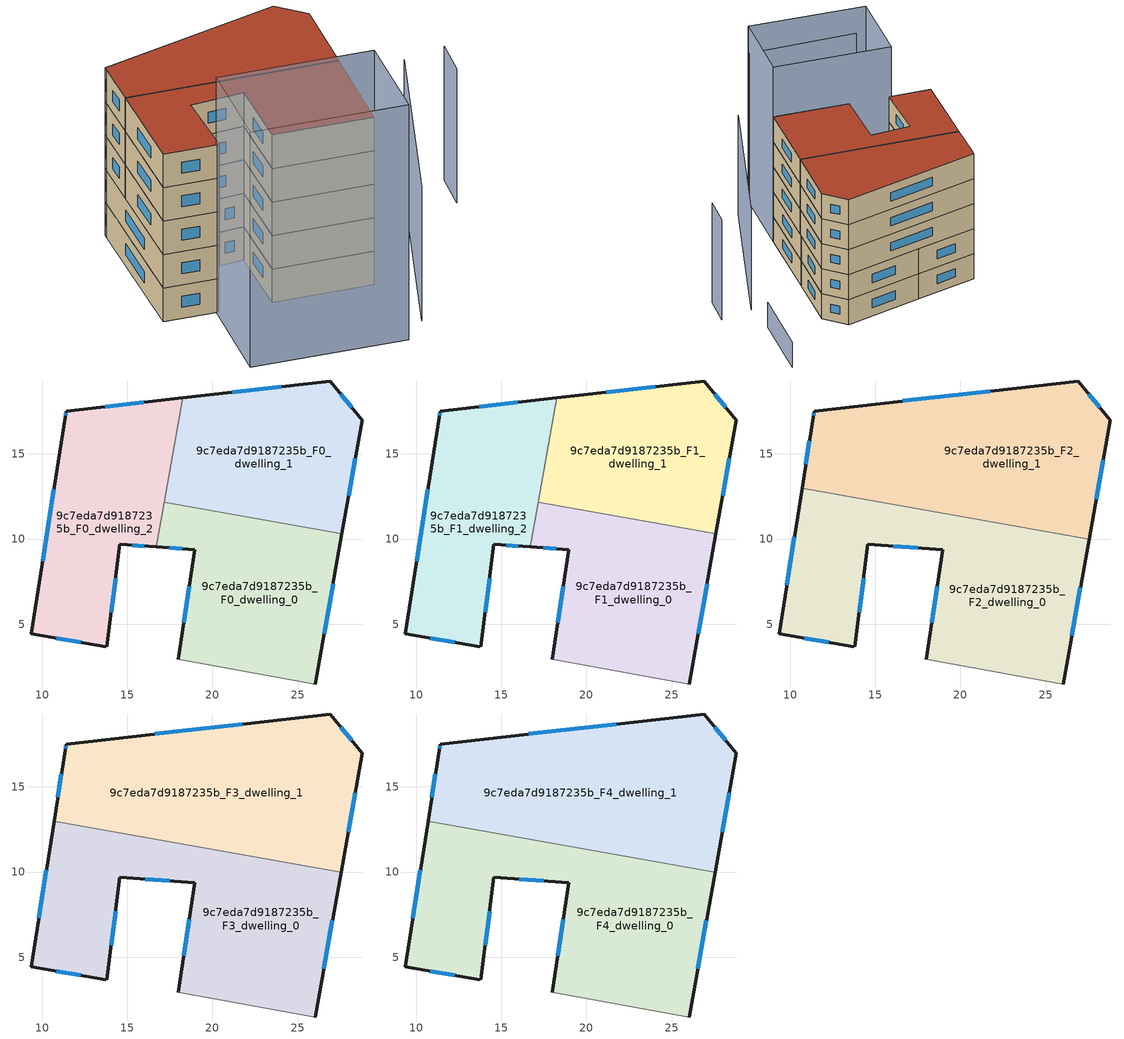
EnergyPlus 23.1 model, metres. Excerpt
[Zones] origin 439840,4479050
9c7eda7d9187235b_F0_dwelling_0
 floor ground (EU_floor_Construction): 27.6,10.31 26.03,1.49 18,2.94 18.97,9.36 16.71,9.53 17.17,12.16 z0
 wall outside (EU_wall_Construction): 16.71,9.53 18.97,9.36 18,2.94 / 26.03,1.49 27.6,10.31 z0:3
 wall to 9c7eda7d9187235b_F0_dwelling_1 (EU_wall_Construction): 27.6,10.31 17.17,12.16 z0:3
 wall adiabatic (EU_wall_Construction): 18,2.94 26.03,1.49 z0:3
 wall to 9c7eda7d9187235b_F0_dwelling_2 (EU_wall_Construction): 17.17,12.16 16.71,9.53 z0:3
 window (EU_Window_Construction): 18.65,7.21 18.32,5.09 / 17.46,9.48 18.21,9.42 / 26.56,4.44 27.07,7.36 z1:2
9c7eda7d9187235b_F0_dwelling_1
 floor ground (EU_floor_Construction): 26.92,19.28 28.78,16.97 27.6,10.31 17.17,12.16 18.26,18.29 z0
 wall outside (EU_wall_Construction): 27.6,10.31 28.78,16.97 26.92,19.28 18.26,18.29 z0:3
 wall to 9c7eda7d9187235b_F0_dwelling_2 (EU_wall_Construction): 18.26,18.29 17.17,12.16 z0:3
 window (EU_Window_Construction): 24.02,18.95 21.15,18.62 / 28.16,17.74 27.54,18.51 / 28,12.54 28.39,14.75 z1:2
9c7eda7d9187235b_F0_dwelling_2
 floor ground (EU_floor_Construction): 18.26,18.29 16.71,9.53 14.57,9.7 13.8,3.67 13.72,3.69 9.37,4.44 11.35,17.16 11.41,17.51 z0
 wall outside (EU_wall_Construction): 18.26,18.29 11.41,17.51 11.35,17.16 9.37,4.44 13.72,3.69 / 13.8,3.67 14.57,9.7 16.71,9.53 z0:3
 wall adiabatic (EU_wall_Construction): 13.72,3.69 13.8,3.67 z0:3
 window (EU_Window_Construction): 10.82,4.19 12.27,3.94 / 10.69,12.91 10.03,8.69 / 11.39,17.4 11.37,17.28 / 15.97,18.03 13.7,17.77 / 15.28,9.64 15.99,9.59 / 14.05,5.69 14.31,7.68 z1:2
9c7eda7d9187235b_F1_dwelling_0
 floor to 9c7eda7d9187235b_F0_dwelling_0 (EU_floor_Construction): 27.6,10.31 26.03,1.49 18,2.94 18.97,9.36 16.71,9.53 17.17,12.16 z3
 wall outside (EU_wall_Construction): 16.71,9.53 18.97,9.36 18,2.94 / 26.03,1.49 27.6,10.31 z3:6
 wall to 9c7eda7d9187235b_F1_dwelling_1 (EU_wall_Construction): 27.6,10.31 17.17,12.16 z3:6
 wall adiabatic (EU_wall_Construction): 18,2.94 26.03,1.49 z3:6
 wall to 9c7eda7d9187235b_F1_dwelling_2 (EU_wall_Construction): 17.17,12.16 16.71,9.53 z3:6
 window (EU_Window_Construction): 18.65,7.21 18.32,5.09 / 17.46,9.48 18.21,9.42 / 26.56,4.44 27.07,7.36 z4:5
9c7eda7d9187235b_F1_dwelling_1
 floor to 9c7eda7d9187235b_F0_dwelling_1 (EU_floor_Construction): 26.92,19.28 28.78,16.97 27.6,10.31 17.17,12.16 18.26,18.29 z3
 wall outside (EU_wall_Construction): 27.6,10.31 28.78,16.97 26.92,19.28 18.26,18.29 z3:6
 wall to 9c7eda7d9187235b_F1_dwelling_2 (EU_wall_Construction): 18.26,18.29 17.17,12.16 z3:6
 window (EU_Window_Construction): 24.02,18.95 21.15,18.62 / 28.16,17.74 27.54,18.51 / 28,12.54 28.39,14.75 z4:5
9c7eda7d9187235b_F1_dwelling_2
 floor to 9c7eda7d9187235b_F0_dwelling_2 (EU_floor_Construction): 18.26,18.29 16.71,9.53 14.57,9.7 13.8,3.67 13.72,3.69 9.37,4.44 11.35,17.16 11.41,17.51 z3
 wall outside (EU_wall_Construction): 18.26,18.29 11.41,17.51 11.35,17.16 9.37,4.44 13.72,3.69 / 13.8,3.67 14.57,9.7 16.71,9.53 z3:6
 wall adiabatic (EU_wall_Construction): 13.72,3.69 13.8,3.67 z3:6
 window (EU_Window_Construction): 10.82,4.19 12.27,3.94 / 10.69,12.91 10.03,8.69 / 11.39,17.4 11.37,17.28 / 15.97,18.03 13.7,17.77 / 15.28,9.64 15.99,9.59 / 14.05,5.69 14.31,7.68 z4:5
9c7eda7d9187235b_F2_dwelling_0
 floor to 9c7eda7d9187235b_F1_dwelling_0 (EU_floor_Construction): 27.54,10 26.03,1.49 18,2.94 18.97,9.36 16.71,9.53 17.12,11.85 z6
 floor to 9c7eda7d9187235b_F1_dwelling_2 (EU_floor_Construction): 17.12,11.85 16.71,9.53 14.57,9.7 13.8,3.67 13.72,3.69 9.37,4.44 10.7,12.98 z6
 wall outside (EU_wall_Construction): 10.7,12.99 9.37,4.44 13.72,3.69 / 26.03,1.49 27.54,10 / 13.8,3.67 14.57,9.7 18.97,9.36 18,2.94 z6:9
 wall adiabatic (EU_wall_Construction): 13.72,3.69 13.8,3.67 / 18,2.94 26.03,1.49 z6:9
 wall to 9c7eda7d9187235b_F2_dwelling_1 (EU_wall_Construction): 27.54,10 10.7,12.99 z6:9
 window (EU_Window_Construction): 10.82,4.19 12.27,3.94 / 10.26,10.13 9.81,7.3 / 26.54,4.33 27.04,7.15 / 18.65,7.21 18.32,5.09 / 16.04,9.58 17.5,9.47 / 14.05,5.69 14.31,7.68 z7:8
9c7eda7d9187235b_F2_dwelling_1
 floor to 9c7eda7d9187235b_F1_dwelling_1 (EU_floor_Construction): 26.92,19.28 28.78,16.97 27.6,10.31 17.17,12.16 18.26,18.29 z6
 floor to 9c7eda7d9187235b_F1_dwelling_0 (EU_floor_Construction): 27.6,10.31 27.54,10 17.12,11.85 17.17,12.16 z6
 floor to 9c7eda7d9187235b_F1_dwelling_2 (EU_floor_Construction): 18.26,18.29 17.12,11.85 10.7,12.98 11.35,17.16 11.41,17.51 z6
 wall outside (EU_wall_Construction): 27.54,10 28.78,16.97 26.92,19.28 11.41,17.51 11.35,17.16 10.7,12.99 z6:9
 window (EU_Window_Construction): 28.16,17.74 27.54,18.51 / 27.96,12.33 28.37,14.64 / 11.14,15.76 10.92,14.38 / 11.39,17.4 11.37,17.28 / 21.74,18.69 16.6,18.1 z7:8
9c7eda7d9187235b_F3_dwelling_0
 floor to 9c7eda7d9187235b_F2_dwelling_0 (EU_floor_Construction): 27.54,10 26.03,1.49 18,2.94 18.97,9.36 14.57,9.7 13.8,3.67 13.72,3.69 9.37,4.44 10.7,12.99 z9
 wall outside (EU_wall_Construction): 10.7,12.99 9.37,4.44 13.72,3.69 / 26.03,1.49 27.54,10 / 13.8,3.67 14.57,9.7 18.97,9.36 18,2.94 z9:12
 wall adiabatic (EU_wall_Construction): 13.72,3.69 13.8,3.67 / 18,2.94 26.03,1.49 z9:12
 wall to 9c7eda7d9187235b_F3_dwelling_1 (EU_wall_Construction): 27.54,10 10.7,12.99 z9:12
 window (EU_Window_Construction): 10.82,4.19 12.27,3.94 / 10.26,10.13 9.81,7.3 / 26.54,4.33 27.04,7.15 / 18.65,7.21 18.32,5.09 / 16.04,9.58 17.5,9.47 / 14.05,5.69 14.31,7.68 z10:11
9c7eda7d9187235b_F3_dwelling_1
 floor to 9c7eda7d9187235b_F2_dwelling_1 (EU_floor_Construction): 26.92,19.28 28.78,16.97 27.54,10 10.7,12.99 11.35,17.16 11.41,17.51 z9
 wall outside (EU_wall_Construction): 27.54,10 28.78,16.97 26.92,19.28 11.41,17.51 11.35,17.16 10.7,12.99 z9:12
 window (EU_Window_Construction): 28.16,17.74 27.54,18.51 / 27.96,12.33 28.37,14.64 / 11.14,15.76 10.92,14.38 / 11.39,17.4 11.37,17.28 / 21.74,18.69 16.6,18.1 z10:11
9c7eda7d9187235b_F4_dwelling_0
 floor to 9c7eda7d9187235b_F3_dwelling_0 (EU_floor_Construction): 27.54,10 26.03,1.49 18,2.94 18.97,9.36 14.57,9.7 13.8,3.67 13.72,3.69 9.37,4.44 10.7,12.99 z12
 wall outside (EU_wall_Construction): 10.7,12.99 9.37,4.44 13.72,3.69 / 26.03,1.49 27.54,10 / 13.8,3.67 14.57,9.7 18.97,9.36 18,2.94 z12:15
 wall adiabatic (EU_wall_Construction): 13.72,3.69 13.8,3.67 / 18,2.94 26.03,1.49 z12:15
 wall to 9c7eda7d9187235b_F4_dwelling_1 (EU_wall_Construction): 27.54,10 10.7,12.99 z12:15
 window (EU_Window_Construction): 10.82,4.19 12.27,3.94 / 10.26,10.13 9.81,7.3 / 26.54,4.33 27.04,7.15 / 18.65,7.21 18.32,5.09 / 16.04,9.58 17.5,9.47 / 14.05,5.69 14.31,7.68 z13:14
 roof outside (EU_roof_Construction): 26.03,1.49 27.54,10 10.7,12.99 9.37,4.44 13.72,3.69 13.8,3.67 14.57,9.7 18.97,9.36 18,2.94 z15
9c7eda7d9187235b_F4_dwelling_1
 floor to 9c7eda7d9187235b_F3_dwelling_1 (EU_floor_Construction): 26.92,19.28 28.78,16.97 27.54,10 10.7,12.99 11.35,17.16 11.41,17.51 z12
 wall outside (EU_wall_Construction): 27.54,10 28.78,16.97 26.92,19.28 11.41,17.51 11.35,17.16 10.7,12.99 z12:15
 window (EU_Window_Construction): 28.16,17.74 27.54,18.51 / 27.96,12.33 28.37,14.64 / 11.14,15.76 10.92,14.38 / 11.39,17.4 11.37,17.28 / 21.74,18.69 16.6,18.1 z13:14
 roof outside (EU_roof_Construction): 27.54,10 28.78,16.97 26.92,19.28 11.41,17.51 11.35,17.16 10.7,12.99 z15
shading: 13.17,-4.5 24.6,-6.34 z0:18; 26.7,-4.79 34.28,11.98 / 37.19,8.93 37.89,12.25 z0:12; 13.56,3.74 26.03,1.49 / 26.03,1.49 24.55,-6.68 / 24.55,-6.68 12.09,-4.43 / 12.09,-4.43 13.56,3.74 z0:21; 34.43,15.82 35.9,23.76 z0:3
[Building]
EU S2 Campaign: North Axis=0; Terrain=City; Solar Distribution=FullExterior
[Site:Location]
Madrid: Latitude=40.5; Longitude=-3.5; Time Zone=1; Elevation=609
[SizingPeriod:WeatherFileDays]
AnnualSizingPeriod: Begin Month=1; Begin Day of Month=1; End Month=12; End Day of Month=31; Day of Week for Start Day=Monday; Use Weather File Daylight Saving Period=No; Use Weather File Rain and Snow Indicators=No
[MATERIAL]
EU_InternalMass_Material: Roughness=MediumRough; Thickness=0.1; Conductivity=1; Density=1800; Specific Heat=900; Thermal Absorptance=0.9; Solar Absorptance=0.7; Visible Absorptance=0.7
[MATERIAL:NOMASS] Roughness=MediumRough; Thermal Absorptance=0.9; Solar Absorptance=0.7; Visible Absorptance=0.7
Name | Thermal Resistance
EU_wall_NoMass | 0.459673
EU_roof_NoMass | 0.495815
EU_floor_NoMass | 0.788942
[WINDOWMATERIAL:SIMPLEGLAZINGSYSTEM]
EU_Window_SimpleGlazing: UFactor=4.26103; Solar Heat Gain Coefficient=0.85; Visible Transmittance=0.85
[CONSTRUCTION]
EU_wall_Construction: EU_wall_NoMass
EU_roof_Construction: EU_roof_NoMass
EU_floor_Construction: EU_floor_NoMass
EU_InternalMass_Construction: EU_InternalMass_Material
EU_Window_Construction: EU_Window_SimpleGlazing
[ZONE] Type=1; Multiplier=1; Ceiling Height=autocalculate; Floor Area=autocalculate; Part of Total Floor Area=Yes
Name | Volume
9c7eda7d9187235b_F0_dwelling_0; 9c7eda7d9187235b_F1_dwelling_0 | 239.225
9c7eda7d9187235b_F2_dwelling_0; 9c7eda7d9187235b_F3_dwelling_0; 9c7eda7d9187235b_F4_dwelling_0 | 358.813
9c7eda7d9187235b_F0_dwelling_1; 9c7eda7d9187235b_F1_dwelling_1 | 239.207
9c7eda7d9187235b_F2_dwelling_1; 9c7eda7d9187235b_F3_dwelling_1; 9c7eda7d9187235b_F4_dwelling_1 | 358.828
9c7eda7d9187235b_F0_dwelling_2; 9c7eda7d9187235b_F1_dwelling_2 | 239.213
[INTERNALMASS] Construction=EU_InternalMass_Construction
Name | Zone or ZoneList | Surface Area
9c7eda7d9187235b_F0_dwelling_0_EU_InternalMass | 9c7eda7d9187235b_F0_dwelling_0 | 79.7412
9c7eda7d9187235b_F0_dwelling_1_EU_InternalMass | 9c7eda7d9187235b_F0_dwelling_1 | 79.7359
9c7eda7d9187235b_F0_dwelling_2_EU_InternalMass | 9c7eda7d9187235b_F0_dwelling_2 | 79.7379
9c7eda7d9187235b_F1_dwelling_0_EU_InternalMass | 9c7eda7d9187235b_F1_dwelling_0 | 79.7412
9c7eda7d9187235b_F1_dwelling_1_EU_InternalMass | 9c7eda7d9187235b_F1_dwelling_1 | 79.7359
9c7eda7d9187235b_F1_dwelling_2_EU_InternalMass | 9c7eda7d9187235b_F1_dwelling_2 | 79.7379
9c7eda7d9187235b_F2_dwelling_0_EU_InternalMass | 9c7eda7d9187235b_F2_dwelling_0 | 119.604
9c7eda7d9187235b_F2_dwelling_1_EU_InternalMass | 9c7eda7d9187235b_F2_dwelling_1 | 119.61
9c7eda7d9187235b_F3_dwelling_0_EU_InternalMass | 9c7eda7d9187235b_F3_dwelling_0 | 119.604
9c7eda7d9187235b_F3_dwelling_1_EU_InternalMass | 9c7eda7d9187235b_F3_dwelling_1 | 119.61
9c7eda7d9187235b_F4_dwelling_0_EU_InternalMass | 9c7eda7d9187235b_F4_dwelling_0 | 119.604
9c7eda7d9187235b_F4_dwelling_1_EU_InternalMass | 9c7eda7d9187235b_F4_dwelling_1 | 119.61
[OTHEREQUIPMENT] Fuel Type=Electricity; Design Level Calculation Method=Watts/Area; Power per Zone Floor Area=1; Fraction Latent=0; Fraction Radiant=0; Fraction Lost=0; Carbon Dioxide Generation Rate=0; EndUse Subcategory=EU_Step8_InternalGains
Name | Zone or ZoneList or Space or SpaceList | Schedule
EU_Step8_InternalGain_9c7eda7d9187235b_F0_dwelling_0_f000 | 9c7eda7d9187235b_F0_dwelling_0 | EU_Step8_GainSchedule_9c7eda7d9187235b_F0_dwelling_0_f000
EU_Step8_InternalGain_9c7eda7d9187235b_F0_dwelling_1_f000 | 9c7eda7d9187235b_F0_dwelling_1 | EU_Step8_GainSchedule_9c7eda7d9187235b_F0_dwelling_1_f000
EU_Step8_InternalGain_9c7eda7d9187235b_F0_dwelling_2_f000 | 9c7eda7d9187235b_F0_dwelling_2 | EU_Step8_GainSchedule_9c7eda7d9187235b_F0_dwelling_2_f000
EU_Step8_InternalGain_9c7eda7d9187235b_F1_dwelling_0_f000 | 9c7eda7d9187235b_F1_dwelling_0 | EU_Step8_GainSchedule_9c7eda7d9187235b_F1_dwelling_0_f000
EU_Step8_InternalGain_9c7eda7d9187235b_F1_dwelling_1_f000 | 9c7eda7d9187235b_F1_dwelling_1 | EU_Step8_GainSchedule_9c7eda7d9187235b_F1_dwelling_1_f000
EU_Step8_InternalGain_9c7eda7d9187235b_F1_dwelling_2_f000 | 9c7eda7d9187235b_F1_dwelling_2 | EU_Step8_GainSchedule_9c7eda7d9187235b_F1_dwelling_2_f000
EU_Step8_InternalGain_9c7eda7d9187235b_F2_dwelling_0_f000 | 9c7eda7d9187235b_F2_dwelling_0 | EU_Step8_GainSchedule_9c7eda7d9187235b_F2_dwelling_0_f000
EU_Step8_InternalGain_9c7eda7d9187235b_F2_dwelling_1_f000 | 9c7eda7d9187235b_F2_dwelling_1 | EU_Step8_GainSchedule_9c7eda7d9187235b_F2_dwelling_1_f000
EU_Step8_InternalGain_9c7eda7d9187235b_F3_dwelling_0_f000 | 9c7eda7d9187235b_F3_dwelling_0 | EU_Step8_GainSchedule_9c7eda7d9187235b_F3_dwelling_0_f000
EU_Step8_InternalGain_9c7eda7d9187235b_F3_dwelling_1_f000 | 9c7eda7d9187235b_F3_dwelling_1 | EU_Step8_GainSchedule_9c7eda7d9187235b_F3_dwelling_1_f000
EU_Step8_InternalGain_9c7eda7d9187235b_F4_dwelling_0_f000 | 9c7eda7d9187235b_F4_dwelling_0 | EU_Step8_GainSchedule_9c7eda7d9187235b_F4_dwelling_0_f000
EU_Step8_InternalGain_9c7eda7d9187235b_F4_dwelling_1_f000 | 9c7eda7d9187235b_F4_dwelling_1 | EU_Step8_GainSchedule_9c7eda7d9187235b_F4_dwelling_1_f000
[ZONEVENTILATION:DESIGNFLOWRATE] Schedule=EU_AlwaysOn; Design Flow Rate Calculation Method=AirChanges/Hour; Air Changes per Hour=0.719161; Ventilation Type=Natural; Fan Pressure Rise=0; Fan Total Efficiency=1; Constant Term Coefficient=1; Temperature Term Coefficient=0; Velocity Term Coefficient=0; Velocity Squared Term Coefficient=0; Minimum Indoor Temperature=-100; Maximum Indoor Temperature=100; Delta Temperature=-100; Minimum Outdoor Temperature=-100; Maximum Outdoor Temperature=100; Maximum Wind Speed=40
Name | Zone or ZoneList or Space or SpaceList
EU_ConstantAir_9c7eda7d9187235b_F0_dwelling_0 | 9c7eda7d9187235b_F0_dwelling_0
EU_ConstantAir_9c7eda7d9187235b_F0_dwelling_1 | 9c7eda7d9187235b_F0_dwelling_1
EU_ConstantAir_9c7eda7d9187235b_F0_dwelling_2 | 9c7eda7d9187235b_F0_dwelling_2
EU_ConstantAir_9c7eda7d9187235b_F1_dwelling_0 | 9c7eda7d9187235b_F1_dwelling_0
EU_ConstantAir_9c7eda7d9187235b_F1_dwelling_1 | 9c7eda7d9187235b_F1_dwelling_1
EU_ConstantAir_9c7eda7d9187235b_F1_dwelling_2 | 9c7eda7d9187235b_F1_dwelling_2
EU_ConstantAir_9c7eda7d9187235b_F2_dwelling_0 | 9c7eda7d9187235b_F2_dwelling_0
EU_ConstantAir_9c7eda7d9187235b_F2_dwelling_1 | 9c7eda7d9187235b_F2_dwelling_1
EU_ConstantAir_9c7eda7d9187235b_F3_dwelling_0 | 9c7eda7d9187235b_F3_dwelling_0
EU_ConstantAir_9c7eda7d9187235b_F3_dwelling_1 | 9c7eda7d9187235b_F3_dwelling_1
EU_ConstantAir_9c7eda7d9187235b_F4_dwelling_0 | 9c7eda7d9187235b_F4_dwelling_0
EU_ConstantAir_9c7eda7d9187235b_F4_dwelling_1 | 9c7eda7d9187235b_F4_dwelling_1
[HVACTEMPLATE:THERMOSTAT] Constant Heating Setpoint=20; Constant Cooling Setpoint=50
EU_HeatOnly_9c7eda7d9187235b_F0_dwelling_0; EU_HeatOnly_9c7eda7d9187235b_F0_dwelling_1; EU_HeatOnly_9c7eda7d9187235b_F0_dwelling_2; EU_HeatOnly_9c7eda7d9187235b_F1_dwelling_0; EU_HeatOnly_9c7eda7d9187235b_F1_dwelling_1; EU_HeatOnly_9c7eda7d9187235b_F1_dwelling_2; EU_HeatOnly_9c7eda7d9187235b_F2_dwelling_0; EU_HeatOnly_9c7eda7d9187235b_F2_dwelling_1; EU_HeatOnly_9c7eda7d9187235b_F3_dwelling_0; EU_HeatOnly_9c7eda7d9187235b_F3_dwelling_1; EU_HeatOnly_9c7eda7d9187235b_F4_dwelling_0; EU_HeatOnly_9c7eda7d9187235b_F4_dwelling_1
[HVACTEMPLATE:ZONE:IDEALLOADSAIRSYSTEM] System Availability Schedule=EU_AlwaysOn; Maximum Heating Supply Air Temperature=50; Minimum Cooling Supply Air Temperature=13; Maximum Heating Supply Air Humidity Ratio=0.0156; Minimum Cooling Supply Air Humidity Ratio=0.0077; Heating Limit=NoLimit; Cooling Limit=NoLimit; Heating Availability Schedule=EU_AlwaysOn; Cooling Availability Schedule=EU_CoolingOff; Dehumidification Control Type=ConstantSensibleHeatRatio; Cooling Sensible Heat Ratio=0.7; Dehumidification Setpoint=60; Humidification Control Type=None; Humidification Setpoint=30; Outdoor Air Method=None; Outdoor Air Flow Rate per Person=0.00944; Outdoor Air Flow Rate per Zone Floor Area=0; Outdoor Air Flow Rate per Zone=0; Demand Controlled Ventilation Type=None; Outdoor Air Economizer Type=NoEconomizer; Heat Recovery Type=None; Sensible Heat Recovery Effectiveness=0.7; Latent Heat Recovery Effectiveness=0.65
Name | Template Thermostat
9c7eda7d9187235b_F0_dwelling_0 | EU_HeatOnly_9c7eda7d9187235b_F0_dwelling_0
9c7eda7d9187235b_F0_dwelling_1 | EU_HeatOnly_9c7eda7d9187235b_F0_dwelling_1
9c7eda7d9187235b_F0_dwelling_2 | EU_HeatOnly_9c7eda7d9187235b_F0_dwelling_2
9c7eda7d9187235b_F1_dwelling_0 | EU_HeatOnly_9c7eda7d9187235b_F1_dwelling_0
9c7eda7d9187235b_F1_dwelling_1 | EU_HeatOnly_9c7eda7d9187235b_F1_dwelling_1
9c7eda7d9187235b_F1_dwelling_2 | EU_HeatOnly_9c7eda7d9187235b_F1_dwelling_2
9c7eda7d9187235b_F2_dwelling_0 | EU_HeatOnly_9c7eda7d9187235b_F2_dwelling_0
9c7eda7d9187235b_F2_dwelling_1 | EU_HeatOnly_9c7eda7d9187235b_F2_dwelling_1
9c7eda7d9187235b_F3_dwelling_0 | EU_HeatOnly_9c7eda7d9187235b_F3_dwelling_0
9c7eda7d9187235b_F3_dwelling_1 | EU_HeatOnly_9c7eda7d9187235b_F3_dwelling_1
9c7eda7d9187235b_F4_dwelling_0 | EU_HeatOnly_9c7eda7d9187235b_F4_dwelling_0
9c7eda7d9187235b_F4_dwelling_1 | EU_HeatOnly_9c7eda7d9187235b_F4_dwelling_1
[SIZING:ZONE] Zone Cooling Design Supply Air Temperature Input Method=SupplyAirTemperature; Zone Cooling Design Supply Air Temperature=13; Zone Heating Design Supply Air Temperature Input Method=SupplyAirTemperature; Zone Heating Design Supply Air Temperature=50; Zone Cooling Design Supply Air Humidity Ratio=0.008; Zone Heating Design Supply Air Humidity Ratio=0.008; Cooling Design Air Flow Method=DesignDay; Cooling Design Air Flow Rate=0; Cooling Minimum Air Flow per Zone Floor Area=0.000762; Cooling Minimum Air Flow=0; Cooling Minimum Air Flow Fraction=0.2; Heating Design Air Flow Method=DesignDay; Heating Design Air Flow Rate=0; Heating Maximum Air Flow per Zone Floor Area=0.002032; Heating Maximum Air Flow=0.141576; Heating Maximum Air Flow Fraction=0.3; Account for Dedicated Outdoor Air System=No; Dedicated Outdoor Air System Control Strategy=NeutralSupplyAir; Dedicated Outdoor Air Low Setpoint Temperature for Design=autosize; Dedicated Outdoor Air High Setpoint Temperature for Design=autosize; Zone Load Sizing Method=Sensible Load Only No Latent Load; Zone Latent Cooling Design Supply Air Humidity Ratio Input Method=HumidityRatioDifference; Zone Cooling Design Supply Air Humidity Ratio Difference=0.005; Zone Latent Heating Design Supply Air Humidity Ratio Input Method=HumidityRatioDifference; Zone Humidification Design Supply Air Humidity Ratio Difference=0.005
9c7eda7d9187235b_F0_dwelling_0; 9c7eda7d9187235b_F0_dwelling_1; 9c7eda7d9187235b_F0_dwelling_2; 9c7eda7d9187235b_F1_dwelling_0; 9c7eda7d9187235b_F1_dwelling_1; 9c7eda7d9187235b_F1_dwelling_2; 9c7eda7d9187235b_F2_dwelling_0; 9c7eda7d9187235b_F2_dwelling_1; 9c7eda7d9187235b_F3_dwelling_0; 9c7eda7d9187235b_F3_dwelling_1; 9c7eda7d9187235b_F4_dwelling_0; 9c7eda7d9187235b_F4_dwelling_1
[SCHEDULE:CONSTANT]
Name | Hourly Value
EU_AlwaysOn | 1
EU_CoolingOff | 0
[SCHEDULE:FILE] Column Number=1; Rows to Skip at Top=0; Number of Hours of Data=8760; Column Separator=Comma; Interpolate to Timestep=No; Minutes per Item=60; Adjust Schedule for Daylight Savings=Yes
Name | File
EU_Step8_GainSchedule_9c7eda7d9187235b_F0_dwelling_0_f000 | ../../schedules/9c7eda7d9187235b/9c7eda7d9187235b_F0_dwelling_0_f000_gain.csv
EU_Step8_GainSchedule_9c7eda7d9187235b_F0_dwelling_1_f000 | ../../schedules/9c7eda7d9187235b/9c7eda7d9187235b_F0_dwelling_1_f000_gain.csv
EU_Step8_GainSchedule_9c7eda7d9187235b_F0_dwelling_2_f000 | ../../schedules/9c7eda7d9187235b/9c7eda7d9187235b_F0_dwelling_2_f000_gain.csv
EU_Step8_GainSchedule_9c7eda7d9187235b_F1_dwelling_0_f000 | ../../schedules/9c7eda7d9187235b/9c7eda7d9187235b_F1_dwelling_0_f000_gain.csv
EU_Step8_GainSchedule_9c7eda7d9187235b_F1_dwelling_1_f000 | ../../schedules/9c7eda7d9187235b/9c7eda7d9187235b_F1_dwelling_1_f000_gain.csv
EU_Step8_GainSchedule_9c7eda7d9187235b_F1_dwelling_2_f000 | ../../schedules/9c7eda7d9187235b/9c7eda7d9187235b_F1_dwelling_2_f000_gain.csv
EU_Step8_GainSchedule_9c7eda7d9187235b_F2_dwelling_0_f000 | ../../schedules/9c7eda7d9187235b/9c7eda7d9187235b_F2_dwelling_0_f000_gain.csv
EU_Step8_GainSchedule_9c7eda7d9187235b_F2_dwelling_1_f000 | ../../schedules/9c7eda7d9187235b/9c7eda7d9187235b_F2_dwelling_1_f000_gain.csv
EU_Step8_GainSchedule_9c7eda7d9187235b_F3_dwelling_0_f000 | ../../schedules/9c7eda7d9187235b/9c7eda7d9187235b_F3_dwelling_0_f000_gain.csv
EU_Step8_GainSchedule_9c7eda7d9187235b_F3_dwelling_1_f000 | ../../schedules/9c7eda7d9187235b/9c7eda7d9187235b_F3_dwelling_1_f000_gain.csv
EU_Step8_GainSchedule_9c7eda7d9187235b_F4_dwelling_0_f000 | ../../schedules/9c7eda7d9187235b/9c7eda7d9187235b_F4_dwelling_0_f000_gain.csv
EU_Step8_GainSchedule_9c7eda7d9187235b_F4_dwelling_1_f000 | ../../schedules/9c7eda7d9187235b/9c7eda7d9187235b_F4_dwelling_1_f000_gain.csv
